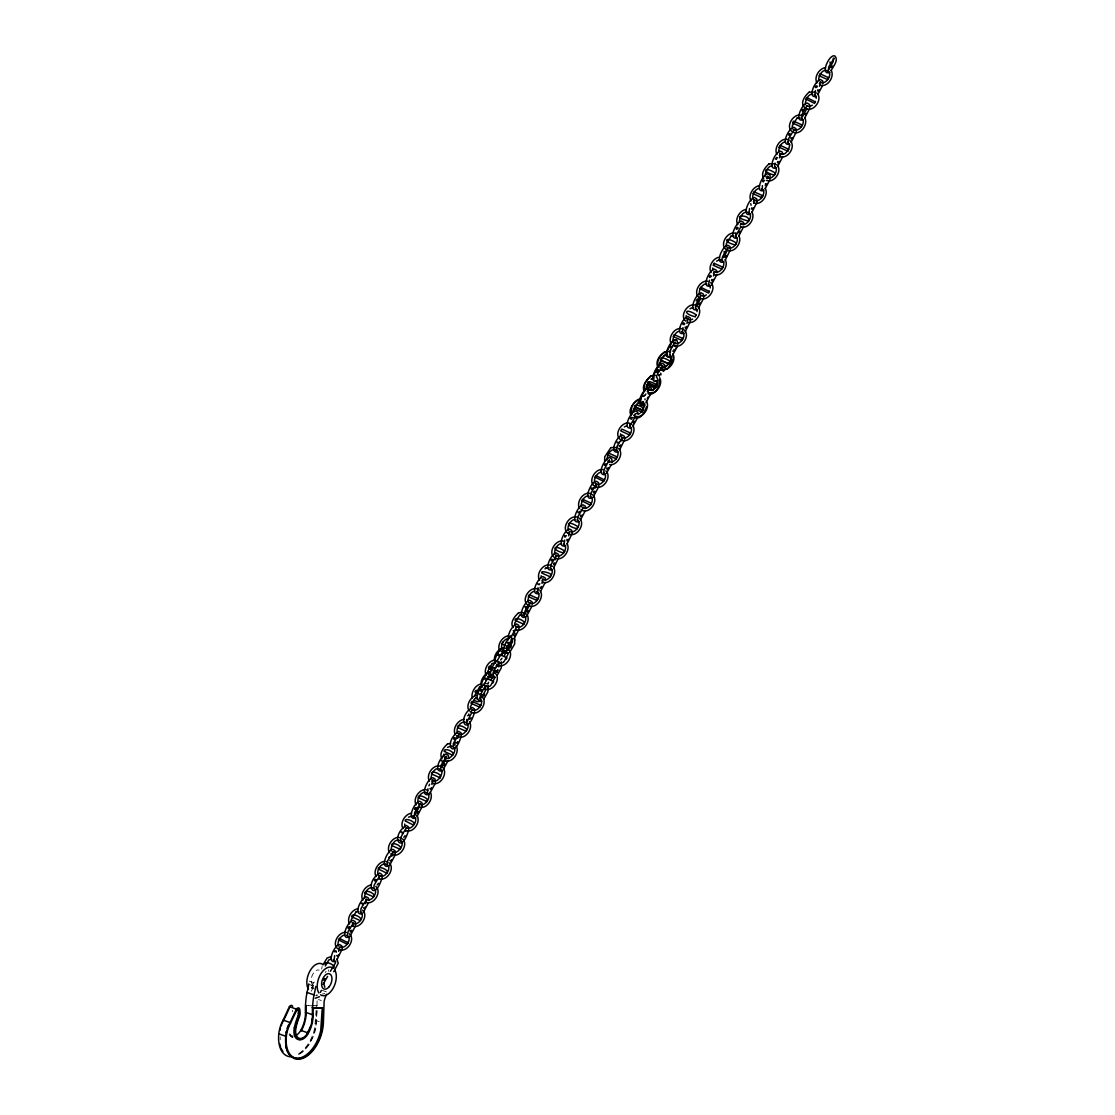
<?xml version="1.0" encoding="UTF-8"?>
<svg xmlns="http://www.w3.org/2000/svg" width="1115" height="1115" viewBox="0 0 1115 1115"><rect width="100%" height="100%" fill="white"/><g stroke="black" fill="none" stroke-linecap="round" stroke-linejoin="round"><path stroke-width="0.75" stroke-dasharray="5 3.75" d="M292.353 1011.737L292.353 1011.319A16.404 9.533 -70.5 0 0 292.353 1010.329M321.678 969.116L322.151 966.384M317.092 1000.838L316.953 1006.218M316.242 1006.636L316.27 1005.535L306.109 1005.312M316.13 1010.232L314.695 1028.309A28.488 16.558 -70.5 0 1 295.433 1055.18M317.12 1010.58L315.684 1028.671A28.488 16.558 -70.5 0 1 296.423 1055.529M316.772 1011.612L316.395 1020.643A29.506 17.157 -70.5 0 1 295.405 1056.016M311.21 985.981L314.946 981.116M311.21 991.235L315.029 984.392M325.176 972.573L326.179 971.263M322.374 994.023L324.772 993.535M308.785 1005.702L313.873 1005.814M309.203 981.102L314.792 983.082M309.315 984.489L313.51 985.981M321.622 990.148L327.211 992.141M311.461 987.904L314.263 988.894M318.542 999.542L321.329 1000.531M316.27 1005.535L317.273 1005.883M316.395 1020.643L319.197 1021.633M315.684 1020.978L316.688 1021.326M291.489 1036.825L292.478 1037.173A12.46 7.248 -70.5 0 1 290.081 1034.887M328.465 969.813L328.841 971.5M293.036 1037.159A12.46 7.248 -70.5 0 1 289.092 1034.539M293.329 1036.03A11.429 6.634 -70.5 0 1 289.705 1033.633M313.594 985.339A8.112 4.711 -70.5 0 1 311.977 976.029A8.112 4.711 -70.5 0 1 319.155 970.106M280.213 1039.71A28.488 16.558 -70.5 0 1 280.186 1036.908M311.629 987.988L312.73 986.636L311.629 987.988"/><path stroke-width="1.5" d="M296.019 1009.354A2.467 1.436 -70.5 0 1 297.998 1009.507L298.109 1009.939A16.404 9.533 -70.5 0 1 298.36 1013.66L298.346 1014.065A4.251 2.467 -70.5 0 1 297.97 1015.96L297.83 1016.364A39.011 22.676 -70.5 0 0 294.304 1027.849L293.942 1030.385A12.46 7.248 -70.5 0 0 302.458 1038.483M299.308 1013.995L299.308 1014.399A4.251 2.467 -70.5 0 1 298.931 1016.295L298.778 1016.699A39.011 22.676 -70.5 0 0 295.252 1028.183L294.89 1030.72A12.46 7.248 -70.5 0 0 298.444 1039.487A12.46 7.248 -70.5 0 0 306.723 1035.751L308.116 1033.661A22.648 13.157 -70.5 0 0 313.036 1014.664A62.677 36.419 -70.5 0 1 313.036 1008.336L323.225 1008.197L321.65 1030.985A28.488 16.558 -70.5 0 1 299.963 1058.456A28.488 16.558 -70.5 0 1 286.346 1036.351L286.471 1035.291A20.767 12.07 -70.5 0 1 289.956 1024.351L296.966 1009.688A2.467 1.436 -70.5 0 1 298.945 1009.842L299.057 1010.274A16.404 9.533 -70.5 0 1 299.308 1013.995L298.36 1013.66M324.827 987.207L323.601 982.873M474.363 696.192L479.548 686.952M659.829 381.678C658.965 387.003 655.397 395.309 648.707 393.971M312.102 1007.639L322.277 1007.862L320.702 1030.65A28.488 16.558 -70.5 0 1 304.507 1056.072A28.488 16.558 -70.5 0 1 287.015 1050.428M333.566 968.35C336.967 965.13 323.754 959.862 325.19 964.642M348.187 942.816L339.42 938.426L338.514 939.889L347.281 944.28L348.005 942.245M360.27 920.586C363.462 917.478 351.922 912.683 351.699 916.307M373.539 896.85C376.731 893.742 365.19 888.948 364.967 892.571M400.132 849.254C403.337 846.146 391.783 841.351 391.574 844.975M440.104 777.754C443.296 774.646 431.756 769.852 431.533 773.476M452.718 755.203C455.91 752.095 444.355 747.301 444.146 750.925M496.983 671.927L497.917 670.004M528.371 596.609L529.29 594.671L538.071 598.616M550.183 576.762L551.298 574.936M563.549 552.831L564.664 551.479M604.623 479.98L595.856 475.589L594.95 477.053L603.717 481.443L604.442 479.408M607.55 454.948L608.469 453.025L617.25 456.955M641.822 412.062L642.742 410.139M668.707 363.964L669.627 362.041M669.46 363.351L670.561 361.999M673.307 336.549L674.227 334.625L683.007 338.556M695.161 316.646L696.276 314.82M709.488 291.614L700.722 287.224L699.816 288.687L708.582 293.078L709.307 291.043M721.753 269.05L722.868 267.238M735.273 244.882L736.374 243.516M748.458 221.286C751.482 213.272 728.137 215.669 747.217 220.756M774.326 174.985L775.455 173.173M779.12 147.25L780.04 145.312L788.821 149.257M787.706 151.069L788.626 149.145M815.497 101.939L806.744 97.549L805.838 99.026L814.591 103.416L815.316 101.381M820.18 74.384L819.079 75.75L826.438 79.04M827.665 79.569L828.584 77.646L819.999 73.813M342.18 948.182L341.831 945.882L339.587 944.53C333.692 945.436 326.179 964.726 335.796 961.158M368.87 900.418L368.535 898.119L366.291 896.767C360.814 898.049 352.8 915.513 362.082 913.826M379.644 876.014L379.114 875.526L379.853 875.679L374.222 884.962L373.734 888.418M382.138 876.683L381.804 874.383L379.56 873.031C363.323 883.651 374.292 903.833 382.069 877.7M408.745 829.086L408.411 826.8L406.167 825.435C389.929 836.055 400.884 856.25 408.661 830.118M461.317 735.036L460.983 732.736L458.739 731.384C442.502 742.005 453.457 762.186 461.248 736.053M474.683 711.105L474.349 708.819L472.105 707.454C455.882 718.074 466.837 738.269 474.614 712.137M488.203 686.938L488.133 685.363M514.572 640.637L514.586 638.045M532.287 603.995L531.953 601.696L529.709 600.344C523.813 601.25 516.301 620.539 525.918 616.971M545.556 580.26L545.221 577.96L542.977 576.608C537.5 577.891 529.486 595.354 538.768 593.668M558.782 556.594L558.448 554.294L556.204 552.942C550.308 553.848 542.796 573.138 552.413 569.57M572.162 532.663L571.814 530.378L569.584 529.012C563.674 529.918 556.162 549.207 565.779 545.639M585.668 508.496L585.333 506.196L583.089 504.844C577.194 505.75 569.681 525.04 579.298 521.472M624.735 438.613L624.4 436.313L622.156 434.962C616.679 436.244 608.665 453.707 617.947 452.021M651.62 390.515L651.285 388.215L649.042 386.863C643.843 389.469 640.818 396.494 640.581 402.18M664.805 366.919L664.47 364.633L662.226 363.267C656.986 366.013 653.432 373.372 653.934 379.267M690.492 320.214L690.157 317.914L687.913 316.562C682.018 317.468 674.505 336.758 684.122 333.19M716.987 272.799L716.652 270.513L714.408 269.161C708.513 270.053 701 289.356 710.617 285.788M730.353 248.882L730.018 246.582L727.774 245.23C721.879 246.136 714.367 265.426 723.983 261.858M743.872 224.7L743.538 222.415L741.294 221.063C735.816 222.331 727.802 239.809 737.085 238.122M757.057 201.118L756.723 198.818L754.479 197.467C748.583 198.372 741.071 217.662 750.688 214.094M796.305 130.901L795.971 128.601L793.727 127.249C788.249 128.532 780.235 145.995 789.518 144.309L787.455 142.232M822.995 83.137L822.661 80.838L820.417 79.486C814.94 80.768 806.926 98.232 816.208 96.545M355.615 925.032L355.351 921.715L353.107 920.363C347.211 921.255 339.699 940.558 349.316 936.99M395.295 854.034L395.031 850.717L392.787 849.365C386.891 850.271 379.379 869.561 388.996 865.993M422.181 805.936L421.916 802.619L419.672 801.267C413.776 802.173 406.264 821.462 415.881 817.894M435.366 782.354L435.101 779.037L432.857 777.671C426.961 778.577 419.449 797.866 429.066 794.312M448.634 758.618L448.369 755.301L446.125 753.935C440.648 755.217 432.634 772.681 441.916 770.995L439.854 768.918M485.638 687.188L485.387 685.614L480.286 695.216L480.133 698.854M501.304 664.373L501.318 661.78M519.033 628.609L518.768 625.292L516.524 623.926C511.283 626.686 507.729 634.031 508.245 639.926M598.783 485.931L598.518 482.614L596.274 481.248C590.379 482.154 582.866 501.443 592.483 497.889M612.051 462.195L611.787 458.878L609.543 457.512C604.065 458.795 596.051 476.258 605.333 474.572M656.387 377.009C660.833 380.996 655.272 393.581 648.122 389.428M677.99 344.201L676.819 339.838L674.812 339.727L672.749 341.134M703.677 297.496L703.426 294.179L701.182 292.827C695.286 293.733 687.76 313.022 697.391 309.454M770.256 178.4L769.991 175.083L767.747 173.731C761.852 174.637 754.339 193.926 763.956 190.358M809.741 107.751L809.476 104.434L807.232 103.082C801.337 103.974 793.824 123.277 803.441 119.709M339.615 948.447L338.626 951.346M342.096 949.199L337.023 959.555M392.814 853.268L391.811 856.181M445.93 758.841L446.056 756.527M458.753 735.287L457.763 738.2M489.666 675.941L489.109 677.92M487.896 689.07L488.119 687.955M498.823 663.606L497.834 666.519M505.513 652.777L504.398 656.066M510.684 637.668L516.998 626.379L516.078 626.421L516.761 626.839M512.092 639.871L511.548 641.85M524.064 613.166L524.231 615.912M558.713 557.611L553.639 567.967M572.079 533.695L567.005 544.036M609.347 462.418L609.306 459.84L604.205 469.443L603.717 472.899M624.651 439.631L619.592 449.986M629.877 423.853L629.724 426.278M661.237 368.229L660.679 370.208M690.422 321.231L685.349 331.587M727.802 249.147L723.677 257.649M730.283 249.899L725.21 260.255M756.987 202.136L751.914 212.491M767.552 178.637L767.301 176.226L768.04 176.379L766.702 177.843M780.375 155.083L779.385 157.995M796.235 131.918L791.162 142.274M352.577 926.244L352.911 925.255M360.953 908.697L360.814 912.335M355.378 926.147L349.957 936.279M366.096 901.673L365.316 903.582M368.563 902.551L363.142 912.697M379.03 878.913L379.365 877.937M387.449 861.296L387.309 864.933M395.058 855.149L389.637 865.296M405.637 831.33L405.971 830.341M421.944 807.051L417.108 816.291M432.662 782.577L431.881 784.5M435.129 783.455L429.707 793.601M466.767 719.384L466.628 723.022M471.924 712.36L467.227 721.266M485.095 689.168L485.429 688.192M497.36 660.93L497.666 660.038M495.046 677.237L492.063 677.92L491.018 679.983M502.823 653.014L502.043 654.923M518.796 629.71L513.959 638.951M529.514 605.25L524.831 614.156M531.98 606.128L526.559 616.274M542.782 581.514L542.001 583.424M545.249 582.392L540.413 591.633M569.389 533.918L568.608 535.827M590.936 493.178L590.476 496.496M585.361 510.628L580.525 519.869M596.079 486.154L595.298 488.063M598.546 487.032L593.124 497.179M621.626 440.843L621.961 439.854M649.724 395.156L650.115 394.027M651.313 392.647L645.878 402.78M663.091 371.239L663.481 370.11M677 345.929L676.108 348.103M703.454 298.611L698.617 307.851M714.213 274.053L713.433 275.976M716.68 274.945L711.259 285.078M735.956 232.979L735.802 236.617M743.566 226.847L738.729 236.087M753.949 203.348L754.284 202.373M762.409 185.661L762.256 189.299M775.009 163.097L774.563 166.414M770.019 179.515L765.183 188.756M782.619 156.964L777.782 166.205M809.504 108.866L804.668 118.106M820.236 84.392L819.455 86.301M822.689 85.27L817.852 94.51M378.194 868.906C378.166 865.184 390.083 870.494 386.78 872.724M405.079 820.807C405.038 817.086 416.968 822.396 413.665 824.626M418.264 797.211C418.236 793.49 430.153 798.814 426.85 801.044M457.512 726.994C457.485 723.273 469.401 728.597 466.098 730.827M471.032 702.826L471.938 701.349L480.718 705.279M475.046 691.565L476.147 690.213M484.217 679.23L485.123 677.767M488.426 667.648L489.332 666.171L493.624 668.08M501.931 643.466L502.837 642.003M483.631 695.398L484.537 693.92M515.116 619.884C515.074 616.163 527.005 621.473 523.702 623.703M492.802 683.063L493.708 681.586L486.544 678.394M506.071 659.327L506.977 657.85L499.813 654.658M510.517 647.299L511.423 645.822M536.97 599.968L537.876 598.504M577.082 528.203L578.183 526.837M620.93 430.571L621.836 429.108L630.616 433.038M634.449 406.404C634.407 402.682 646.338 407.992 643.034 410.222M616.149 458.321L617.055 456.843M629.515 434.39L630.421 432.927M656.219 386.626L657.32 385.274M681.906 339.922L682.812 338.444M714.046 264.492L714.088 263.293L713.168 265.231L720.527 268.52M753.155 193.271L754.061 191.794L762.841 195.738M792.654 122.608L793.546 121.145L802.34 125.075M801.225 126.441L802.131 124.964M404.661 824.055L405.121 826.926M443.728 754.172L443.686 756.291M498.809 666.923L498.377 664.289M541.193 575.716L541.165 577.849M620.511 433.819L620.971 436.704M647.216 386.055L647.662 388.94M643.634 407.073L643.216 404.438M659.467 363.629L661.237 360.201M646.435 407.003C644.665 412.16 640.721 420.592 633.85 417.414M670.519 358.974L670.101 356.34M686.171 315.601L686.617 318.486M673.321 358.905L667.996 368.424M696.973 311.642L697.237 310.179L695.816 308.339M712.764 268.018L712.736 270.151M710.199 287.977L710.269 286.095L708.136 284.13M816.208 98.301L816.278 96.42L814.159 94.468M334.458 951.806L335.267 950.774M336.2 952.308L336.34 951.095M348.228 927.011L348.089 928.224M361.288 903.735L361.971 903.011M350.431 930.691L350.291 931.903L351.364 932.21L351.601 930.258M362.891 904.544L363.044 903.331M374.417 880.306L375.239 879.275M389.525 856.822L388.842 857.533M401.149 832.403L401.832 831.692M403.031 832.598L402.222 833.616M416.411 808.723L416.425 807.818M441.122 760.904L441.805 760.193M442.989 761.099L442.181 762.116M453.596 738.66L454.404 737.628M468.844 714.924L468.857 714.018M480.481 690.561L481.29 689.53M498.001 655.076L498.684 654.352M499.882 655.258L499.074 656.275M507.06 642.923L507.743 642.212M537.974 583.577L537.96 584.469M526.907 610.992L527.966 612.205L528.663 610.588M539.841 583.758L539.033 584.79M551.326 559.591L551.186 560.803M540.176 587.257L540.162 588.163M564.706 535.674L565.012 537.221L566.322 535.576M553.528 563.284L553.848 564.831M578.086 511.799L578.072 512.705M566.908 539.353L567.214 540.914L568.525 539.256M591.396 487.91L591.257 489.123M580.413 515.186L580.72 516.733L582.044 515.088M604.664 464.175L604.525 465.387M593.598 491.59L593.459 492.802L594.532 493.109L594.769 491.144M606.142 465.289L605.835 463.729M617.153 441.916L617.139 442.822M606.867 467.854L607.173 469.415L608.497 467.756M619.02 442.111L618.212 443.129M630.519 418L630.505 418.906M619.341 445.61L619.327 446.516M642.839 395.212L642.825 396.118M632.721 421.679L633.78 422.892L634.477 421.275M644.707 395.393L643.899 396.424M645.906 394.013L645.097 395.031M656.205 371.281L656.191 372.187M657.348 369.929L657.209 371.142M645.028 398.891L645.014 399.797M657.948 371.783L657.265 372.494M670.617 346.194L670.923 347.741L672.234 346.096M658.408 374.975L659.467 376.187M682.91 323.517L682.896 324.423M685.098 327.211L685.544 328.451M709.53 275.809L709.391 277.022M698.506 303.169L698.812 304.716L700.122 303.071M711.732 279.489L712.039 281.05L713.363 279.391M724.388 253.007L724.067 251.446M736.416 227.711L736.276 228.923M725.098 255.572L724.959 256.785L726.032 257.091L726.729 255.474M738.618 231.39L738.465 232.603L739.552 232.924L740.235 231.293M751.078 205.244L750.771 203.683M762.604 181.006L763.413 179.989M751.803 207.808L751.649 209.021L752.737 209.327L753.433 207.711M788.849 133.911L788.709 135.124M777.685 161.508L777.531 162.72L778.605 163.027L779.301 161.41M802.229 110.037L802.215 110.942M791.051 137.591L790.911 138.804M815.553 86.148L815.399 87.36M804.431 113.73L805.49 114.929L806.187 113.312M817.755 89.827L818.062 91.388L819.372 89.73M830.299 63.527L829.978 61.966M831.01 66.092L830.87 67.304M290.485 1056.769A29.506 17.157 -70.5 0 1 278.792 1033.8A21.798 12.669 -70.5 0 1 283.14 1020.086L289.412 1006.636A3.498 2.035 -70.5 0 1 292.646 1006.343M284.255 1019.124L289.078 1008.782M326.653 994.259A15.903 9.241 -70.5 0 0 324.131 1001.521L323.392 1023.124A29.506 17.157 -70.5 0 1 302.402 1058.497A29.506 17.157 -70.5 0 1 285.774 1036.281A21.798 12.669 -70.5 0 1 290.123 1022.567L296.395 1009.117A3.498 2.035 -70.5 0 1 299.782 1009.382A17.506 10.174 -70.5 0 1 300.06 1013.368A5.282 3.066 -70.5 0 1 299.405 1016.629A37.952 22.063 -70.5 0 0 295.977 1027.807A11.429 6.634 -70.5 0 0 298.904 1038.204A11.429 6.634 -70.5 0 0 307.782 1032.824A21.617 12.558 -70.5 0 0 312.465 1014.72A63.541 36.934 -70.5 0 1 313.998 994.901A51.555 29.966 -70.5 0 0 315.796 986.399M334.667 955.597L334.11 960.099M419.142 807.149L414.794 815.079M427.937 788.737L427.38 793.239L426.752 792.793M445.596 759.831L442.028 766.353M484.3 683.955L490.112 674.477L489.485 674.798L490.893 675.16M448.007 760.848L442.976 769.866M515.548 630.755L515.994 629.822M538.057 587.675L537.5 592.177L536.872 591.717M564.65 540.078L564.092 544.58M555.228 559.758L555.674 558.824M611.424 464.425L606.393 473.443M634.993 416.926L630.644 424.843M648.066 393.679L648.512 392.745M637.404 417.944L632.958 426.055M669.39 352.075L673.683 344.256M661.251 370.082L661.697 369.163M670.561 350.598L669.697 354.779M682.979 327.629L682.422 332.117L681.809 331.671M674.519 346.347L674.965 345.427M663.606 371.225L664.108 370.18M686.938 323.378L687.384 322.444M677.376 346.444L672.916 354.556M700.652 298.709L696.29 306.639M709.475 280.213L708.61 284.395M740.764 226.944L736.416 234.875M749.545 208.533L748.987 213.035M806.716 108.963L802.354 116.894M815.497 90.552L814.94 95.054M283.001 1021.674L283.572 1020.601M322.96 964.935L327.071 958.064L331.42 956.475M477.443 695.23C471.115 695.718 465.526 705.014 468.913 710.478M632.832 411.031L634.365 408.299M646.198 387.1L647.731 384.368M491.827 664.052L488.008 670.896L487.966 673.014M325.343 965.952L328.813 959.931L331.267 959.067M498.084 659.174L503.492 650.547L502.865 650.881L504.412 650.979M524.789 611.41L530.183 602.783L529.263 602.839L529.946 603.257M591.354 492.314L596.748 483.701L596.051 483.575M657.293 374.333L662.7 365.72C662.784 370.751 675.871 359.295 670.129 355.044M828.807 69.562L833.17 61.632L833.658 58.621M361.371 907.833L366.765 899.206L365.845 899.261L366.528 899.68M387.867 860.432L393.261 851.804C396.104 855.804 406.961 843.163 399.895 840.417M453.847 745.196L455.422 742.395M493.917 673.502L495.492 670.714M507.186 649.766L511.102 642.784M831.121 70.775C832.696 66.788 838.968 60.614 835.024 56.057L833.685 55.75C827.79 56.656 820.278 75.945 829.895 72.377M481.596 697.711L485.694 690.115L485.011 688.22M640.986 412.55L645.097 404.954L642.77 401.846M327.601 976.419L323.071 984.378M490.767 685.377L494.865 677.781L492.816 674.408L493.471 671.62L499.283 662.143L498.349 662.185L499.046 662.603M504.022 661.641L508.133 654.045L505.806 650.937M483.771 699.23L487.785 692.039L488.245 689.056M497.137 675.314L501.165 668.108L501.611 665.139M333.719 971.736L338.193 963.29L336.967 958.956M740.75 216.728L740.067 217.578M542.308 572.483C539.409 570.964 549.625 571.925 551.103 574.824M497.708 654.867L498.391 654.031M444.829 750.925L444.328 751.482L451.477 754.674M365.65 892.571L365.149 893.143L372.298 896.321M819.386 83.597L820.905 81.925L819.971 81.98L820.654 82.398M779.315 155.292L780.835 153.619L779.901 153.661L780.598 154.079M753.433 201.578L754.953 199.906L754.033 199.961M740.249 225.174L741.768 223.502L740.848 223.544L741.531 223.962M713.363 273.273L714.882 271.6L713.962 271.642L714.645 272.06M672.819 341.288C670.868 343.629 662.199 357.023 670.547 357.107C661.223 359.448 669.599 342.333 673.502 340.521M686.868 320.674L688.387 319.002L687.467 319.057L688.15 319.461M674.45 343.643L675.467 342.417M647.996 390.975L649.515 389.302L648.582 389.358L649.278 389.776M634.477 415.142L635.452 413.623M568.538 533.137L569.514 531.604M541.932 580.72L543.451 579.047L542.531 579.103M471.06 711.579L472.049 710.046M431.812 781.796L433.331 780.124L432.411 780.166L433.094 780.584M338.556 948.642L339.894 947.179M812.375 105.172L809.379 106.65L806.312 105.646M716.597 261.175L719.44 259.767M689.99 308.771L692.847 307.364M706.366 294.834L704.373 296.214L700.582 295.489M663.537 356.089L667.439 354.793M666.686 365.832C666.115 368.02 660.582 367.183 661.683 366.765L660.651 367.699M652.679 390.626L657 383.142L656.582 380.508M624.33 426.975L627.188 425.568M545.012 568.887L546.113 567.856M507.98 650.24L512.607 641.627M509.806 652.205L514.67 643.94L514.698 639.592M447.547 747.329L451.436 746.033M408.48 817.211L412.383 815.915M289.761 1007.305L290.012 1007.012A2.467 1.436 -70.5 0 1 290.332 1006.734M674.171 343.518L675.202 342.598L674.282 342.639L674.965 343.058M647.285 391.616L648.136 390.905M776.556 167.808C766.939 171.375 774.451 152.072 780.347 151.166L782.131 151.947L782.967 154.218M657.418 380.954C647.843 384.605 655.425 365.901 660.526 364.507C659.955 360.661 662.965 354.542 667.16 354.068M631.731 427.658C622.114 431.226 629.627 411.937 635.522 411.031L637.292 411.811L638.142 414.083M775.246 173.062C763.845 165.466 761.698 172.337 774.521 175.097M762.646 195.627L761.921 197.662L753.336 193.843M696.081 314.709C684.666 307.113 682.519 313.998 695.356 316.758M670.394 361.427C658.979 353.817 656.833 360.703 669.669 363.462M657.125 385.163C645.71 377.553 643.564 384.438 656.4 387.198M591.173 503.144L582.587 499.325L581.682 500.788L590.448 505.179L591.368 503.255M577.988 526.74C566.573 519.13 564.441 526.015 577.263 528.775M480.523 705.182L479.798 707.217L471.213 703.384M405.595 821.086L412.411 824.556M378.71 869.184L386.961 873.296M831.943 67.611L832.64 65.994M802.368 109.73L803.525 109.284M803.302 111.249L803.985 109.632M789.782 135.431L790.019 133.466M791.985 139.11L792.681 137.493M776.416 159.347L777.099 157.731M765.615 183.668L765.378 185.634L766.688 183.975M697.237 300.994L697.934 299.377M683.969 324.73L684.777 323.712L683.579 322.806M686.171 328.423L686.408 326.458M658.282 371.448L659.09 370.417L657.892 369.525M647.299 398.724L647.982 397.107M630.644 417.693L631.815 417.247M631.578 419.212L632.275 417.595M620.414 446.822L620.651 444.857M579.145 513.011L579.842 511.395M552.26 561.11L553.082 560.092L551.883 559.186M554.462 564.803L554.699 562.838M541.235 588.469L541.472 586.504M524.831 606.992L526.001 606.56M525.764 608.525L526.461 606.894M508.133 644.136L508.816 642.519M495.408 667.467L494.238 667.913M485.694 680.206L486.391 678.589M484.426 694.743L483.255 695.175M468.718 715.231L467.547 715.677M428.913 785.852L429.61 784.235M415.351 807.511L414.655 809.128M416.285 809.03L415.114 809.476M417.54 811.204L417.317 813.156L418.627 811.511M324.089 978.385L323.866 980.35L325.176 978.691M637.055 403.644L639.508 402.78M501.36 651.299L504.774 650.603M643.634 405.303C634.351 406.989 642.365 389.525 647.843 388.243L648.582 388.41M511.576 641.501L512.315 640.986L511.172 639.439M497.499 660.205C493.624 662.115 485.332 678.742 494.6 676.749M507.869 653.014C498.572 654.798 506.768 637.933 511.395 636.149M498.795 665.167L496.064 665.753M484.704 689.6L485.429 689.084M419.909 804.18L419.226 803.762L420.146 803.706L414.752 812.333L414.195 816.835L414.125 816.068M809.155 92.141C805.058 95.542 799.427 103.305 804.835 107.709M797.155 117.995L792.221 125.856L792.681 128.741M769.085 163.835C765.266 167.083 760.332 173.494 763.65 178.372M731.203 235.976L726.283 243.837L726.255 245.969M692.638 319.127L690.143 319.991L687.077 318.988M664.219 352.187C660.401 355.448 655.467 361.859 658.784 366.724M650.951 375.922C647.132 379.184 642.198 385.595 645.515 390.459M649.933 376.982C646.129 380.229 641.195 386.64 644.512 391.518M638.951 401.776L634.031 409.637L633.989 411.769M610.881 447.617L604.72 456.815L604.651 460.913M518.433 612.999C514.628 616.247 509.694 622.658 513.011 627.536M519.618 615.257L514.698 623.132L514.67 625.25M492.231 663.509L495.715 662.756M487.534 672.359C483.715 675.606 478.781 682.018 482.098 686.882M503.534 662.268L501.039 663.132L497.973 662.129M490.265 686.004L487.771 686.868L484.245 685.363M477.527 699.077L475.534 698.199L474.433 699.23L470.363 706.757L471.06 708.945M447.463 744.04C443.645 747.287 438.711 753.698 442.028 758.576M356.201 911.68L351.281 919.554L351.253 921.687M330.402 971.29L335.643 962.621L333.329 959.513M319.503 996.74L315.266 998.273M673.418 340.66L676.052 340.451M484.941 683.467C480.788 685.976 472.3 699.886 480.677 700.861M809.169 92.127L815.344 92.099M797.127 118.009L798.898 117.605M769.099 163.821L775.273 163.78M731.175 235.99L732.959 235.586M664.233 352.187L667.314 351.476M667.523 368.675L662.979 369.19L659.899 367.755M650.965 375.922L654.045 375.211M652.916 377.915L651.035 379.212L652.874 378.863M638.073 400.369C633.027 402.487 627.787 410.264 631.132 415.435M638.923 401.79L640.707 401.4M639.857 413.623L635.871 413.567M610.895 447.603L617.069 447.561M546.099 567.87L547.869 567.479M518.461 612.985L521.527 612.288L525.973 613.738M519.604 615.271L522.419 614.992M508.565 653.069L502.531 653.097M487.548 672.345L490.628 671.634M488.691 674.617L491.506 674.338M479.534 686.952L482.349 686.673M475.506 698.213L477.29 697.823M481.68 701.168L477.122 701.683L474.042 700.248M447.477 744.026L450.558 743.329M356.187 911.694L357.957 911.303M316.186 995.514L317.036 995.207M657.279 380.842L655.272 380.912M644.094 404.438L641.473 404.048M825.504 67.694C819.177 68.182 813.588 77.493 816.988 82.942M825.351 70.287C821.128 70.761 818.382 76.782 818.647 80.67M812.082 94.022C807.859 94.496 805.114 100.517 805.378 104.406M785.392 141.786C781.169 142.26 778.409 148.281 778.688 152.17M772.012 165.703C767.789 166.177 765.043 172.212 765.308 176.086M759.566 185.675C753.35 186.205 747.607 195.46 751.036 200.923M759.413 188.268C755.19 188.797 751.176 195.501 753.183 199.39M746.297 209.411C740.081 209.941 734.339 219.195 737.768 224.659M746.144 212.003C741.921 212.575 739.12 218.568 739.44 222.387M719.593 257.175C713.265 257.663 707.677 266.973 711.077 272.422M706.074 283.684C701.851 284.353 697.809 290.973 699.858 294.82M679.579 331.099C675.356 331.671 672.54 337.664 672.861 341.469M666.547 352.089C660.331 352.619 654.589 361.873 658.017 367.337M640.86 398.808C634.533 399.295 628.944 408.592 632.33 414.055M613.821 449.498C609.598 449.958 606.839 455.993 607.104 459.868M601.208 472.049C596.985 472.704 592.943 479.339 594.992 483.185M587.939 495.785C583.716 496.259 580.971 502.28 581.236 506.168M574.755 519.381C570.532 520.036 566.49 526.656 568.538 530.503M561.249 543.549C557.026 544.022 554.267 550.043 554.531 553.932M534.643 591.145C530.419 591.717 527.618 597.71 527.939 601.515M508.342 635.871C502.126 636.414 496.398 645.655 499.827 651.132M503.896 647.899C497.569 648.386 491.98 657.697 495.367 663.146M494.837 660.052C488.509 660.54 482.92 669.836 486.307 675.3M481.457 683.969C475.422 684.457 470.976 692.471 472.133 697.99M463.924 719.398C457.707 719.942 451.979 729.182 455.408 734.646M437.791 768.472C433.568 769.057 430.766 775.037 431.087 778.855M424.676 789.615C418.46 790.159 412.731 799.399 416.16 804.877M411.491 813.211C405.275 813.741 399.546 822.982 402.975 828.459M397.985 837.379C391.658 837.867 386.069 847.177 389.456 852.64M384.605 861.31C378.389 861.839 372.661 871.08 376.089 876.557M371.379 884.976C365.051 885.463 359.462 894.774 362.863 900.223M358.11 908.711C351.894 909.241 346.166 918.495 349.594 923.959M344.772 934.886C340.549 935.555 336.507 942.175 338.556 946.022M815.859 87.695L817.295 86.635L816.724 85.702M776.653 157.382L775.329 159.041M763.176 181.94L764.5 180.296M736.722 229.272L738.158 228.213L737.586 227.265M709.851 277.37L711.272 276.311L710.701 275.363M697.474 299.043L696.164 300.688M591.717 489.471L593.027 487.812M500.649 659.996L501.959 658.352M496.44 671.592L497.75 669.934M481.053 691.495L482.377 689.837M469.75 719.356L471.06 717.698M454.167 739.593L455.491 737.935M443.756 765.838L445.192 764.779L444.62 763.845M403.797 837.337L405.107 835.679M375.002 881.24L376.312 879.596M377.191 884.934L378.515 883.275M348.549 928.572L349.971 927.513L349.399 926.565M413.205 816.515L413.567 816.375M707.816 281.273C700.359 279.754 692.791 292.214 698.812 297.384M609.64 464.607C617.027 466.028 624.581 453.54 618.421 448.341M602.95 469.638C594.88 467.924 586.811 482.865 595.549 486.684C603.41 490.321 612.344 476.426 605.807 470.906M509.234 638.574C504.328 637.794 499.924 645.501 501.973 649.599M492.063 677.92L487.701 676.512M464.816 722.102C459.924 721.363 455.464 729.112 457.554 733.126M425.568 792.319C420.676 791.58 416.216 799.33 418.306 803.344M398.863 840.083C393.93 839.302 390.905 846.271 391.114 850.355M385.497 864.014C379.853 862.899 374.793 874.23 379.63 876.069C385.525 878.676 392.578 866.801 386.515 864.348M372.271 887.679C367.365 886.927 364.229 893.951 364.521 897.951M346.514 932.475C338.514 930.774 330.347 945.701 339.113 949.52C346.974 953.158 355.908 939.276 349.371 933.743M833.24 58.245L834.159 58.189L828.766 66.816L828.208 71.318L827.581 70.872M793.281 129.744L794.201 129.688L788.793 138.316L787.998 142.469M727.328 247.725C728.067 249.746 721.043 255.948 721.962 260.617L721.67 260.353M621.696 437.456L622.63 437.401L617.222 446.028L616.33 450.335L616.247 449.582C621.585 453.025 614.323 465.415 608.051 461.122M503.311 650.756L502.558 650.603L503.255 651.021M490.377 672.192L489.638 672.024C484.454 674.645 481.415 681.669 481.192 687.356M445.679 756.43L446.599 756.388L441.206 765.001L440.648 769.503L440.021 769.057M550.489 568.148L551.284 564.009L556.678 555.382L555.758 555.437L556.441 555.855M504.342 648.414L503.004 648.108C497.82 650.714 494.795 657.752 494.558 663.425M406.097 828.027L400.829 837.365L400.675 841.003L400.062 840.557M826.396 70.398C834.145 71.876 826.8 85.186 820.529 82.454M819.692 84.921C827.218 88.294 835.121 76.419 831.065 70.175M802.159 115.681C794.312 111.974 785.225 125.772 791.65 131.305M794.075 129.786C799.971 132.392 807.023 120.518 800.974 118.051M793.239 132.239C800.765 135.612 808.668 123.737 804.612 117.493M788.64 139.863C781.099 136.406 773.169 148.225 777.016 154.441M779.733 156.421C787.594 160.058 796.528 146.163 789.991 140.643M766.353 180.337C774.228 183.975 783.162 170.093 776.625 164.56M754.576 200.435C760.486 203.055 767.538 191.181 761.475 188.714M753.754 202.902C761.28 206.275 769.183 194.4 765.127 188.156M747.189 212.115C754.925 213.592 747.58 226.903 741.308 224.171M740.485 226.638C748.012 230.011 755.914 218.136 751.858 211.892M736.207 233.662C728.22 229.857 719.008 244.185 725.976 249.453C733.559 255.056 743.05 242.178 738.674 235.474M720.485 259.879C728.234 261.356 720.889 274.666 714.617 271.935M713.781 274.401C721.307 277.774 729.21 265.9 725.154 259.656M687.188 321.984C695.049 325.636 703.983 311.74 697.446 306.207C689.558 300.116 678.728 315.113 685.586 321.05M682.826 329.162C675.244 325.705 667.369 337.524 671.202 343.755M673.92 345.72C681.781 349.371 690.715 335.476 684.178 329.942M668.902 351.657L670.408 352.145M660.735 369.316C668.415 372.563 677.014 360.507 672.861 353.957M655.634 375.393L657.139 375.88M648.233 392.438C655.759 395.811 663.662 383.936 659.606 377.692M622.365 437.749C628.01 440.286 634.393 429.582 630.17 426.543M621.529 440.202C629.055 443.575 636.958 431.7 632.902 425.456M591.201 493.861C583.647 490.419 575.73 502.224 579.577 508.44M578.016 517.444C570.155 513.736 561.082 527.548 567.493 533.068M569.932 531.548C575.563 534.085 581.96 523.395 577.737 520.357M564.497 541.625C556.51 537.82 547.298 552.148 554.267 557.416C561.849 563.019 571.34 550.127 566.964 543.437M543.047 579.647C548.942 582.253 555.995 570.378 549.932 567.925M542.211 582.1C549.737 585.473 557.639 573.598 553.584 567.354M515.715 629.515C523.242 632.874 531.144 620.999 527.088 614.769M509.931 636.052L511.45 636.54M505.485 648.08C517.388 650.839 505.792 671.286 496.76 664.359M484.816 688.861C493.178 692.819 502.698 676.582 493.722 672.303M472.453 709.99C478.349 712.596 485.401 700.722 479.352 698.269M444.746 760.541C452.272 763.914 460.174 752.04 456.119 745.81M432.132 783.106C439.658 786.479 447.561 774.604 443.505 768.36M426.264 789.796L427.784 790.284M418.864 806.842C426.39 810.215 434.293 798.34 430.237 792.096M406.515 827.971C412.411 830.577 419.463 818.703 413.4 816.25M405.679 830.438C413.205 833.797 421.108 821.922 417.052 815.692M399.574 837.56L401.079 838.048M386.194 861.477L387.713 861.979M378.793 878.536C386.668 882.174 395.588 868.278 389.051 862.759M366.389 899.735C372.298 902.356 379.351 890.467 373.288 888.014M365.567 902.202C373.427 905.84 382.361 891.944 375.825 886.425M352.298 925.938C360.159 929.576 369.093 915.68 362.556 910.161M339.936 947.067C345.845 949.673 352.897 937.799 346.835 935.332M308.813 983.918A51.555 29.966 -70.5 0 1 307.001 992.42L313.998 994.901M322.277 1007.862L323.225 1008.197M289.412 1006.636L296.395 1009.117M307.001 992.42A63.541 36.934 -70.5 0 0 305.468 1012.239L312.465 1014.72M298.109 1009.939L299.057 1010.274M295.768 1009.646L296.715 1009.981M321.691 1023.305L322.639 1023.64M297.83 1016.364L298.778 1016.699M283.14 1020.086L290.123 1022.567M289.565 1022.943L290.513 1023.277M294.304 1027.849L295.252 1028.183M296.451 1035.11A11.429 6.634 -70.5 0 0 300.799 1030.344L307.782 1032.824M307.169 1033.312L308.116 1033.661M278.792 1033.8L285.774 1036.281M792.821 123.18L801.406 126.999M779.315 147.361L787.901 151.18M736.193 242.945C724.778 235.349 722.645 242.234 735.468 244.979M714.088 263.293L722.673 267.126M673.502 336.66L682.087 340.493M660.317 360.257L668.902 364.075M648.958 383.03L654.686 385.581M646.798 384.424L655.383 388.257M637.013 407.588L641.306 409.498M634.63 406.961L643.216 410.794M633.432 408.355L642.017 412.174M621.111 431.143L629.696 434.962M607.745 455.059L616.33 458.892M564.483 550.908C553.068 543.298 550.921 550.183 563.758 552.942M541.792 573.04L550.378 576.873M528.566 596.706L537.151 600.539M515.297 620.442L523.883 624.275M502.112 644.038L510.698 647.857M488.607 668.206L497.192 672.038M475.227 692.136L483.812 695.955M457.694 727.565L464.844 730.743M431.714 774.047L440.3 777.866M418.446 797.783L427.031 801.601M391.755 845.546L400.341 849.365M359.03 920.056L351.685 916.767M321.315 990.455L320.395 992.378M805.114 107.89C813.016 113.897 823.664 98.789 816.696 92.88M779.622 153.41C785.253 157.773 790.312 147.152 789.587 144.183M766.242 177.341C771.97 181.675 779.483 169.926 774.995 166.679M735.022 236.046C741.433 238.652 733.154 251.725 727.189 247.223M699.091 297.552C706.994 303.559 717.656 288.464 710.673 282.541M681.641 331.545C688.053 334.152 679.774 347.225 673.808 342.723M661.39 365.692L662.324 366.25L661.989 365.595M633.724 415.254C641.306 420.857 650.798 407.979 646.421 401.275M631.787 424.425C623.912 418.334 613.069 433.317 619.926 439.254M615.884 449.944L616.79 450.474L616.051 450.07M603.271 472.495C610.058 475.352 600.33 488.036 595.717 483.854M590.002 496.231C596.413 498.837 588.135 511.91 582.169 507.423M580.957 509.653C588.873 515.66 599.522 500.565 592.539 494.642M567.772 533.235C575.688 539.256 586.337 524.148 579.354 518.238M563.312 543.995C569.709 546.601 561.43 559.674 555.479 555.172M552.469 566.322C544.887 560.65 535.325 573.431 539.507 580.135M539.242 590.002C531.367 583.912 520.524 598.894 527.381 604.832M536.705 591.591C543.116 594.197 534.838 607.271 528.872 602.769M527.66 605.013C535.242 610.616 544.733 597.724 540.357 591.034M523.437 615.327C529.848 617.933 521.569 631.006 515.604 626.505M492.537 674.673L493.443 675.202M488.914 674.268L489.875 674.937M465.833 722.436C472.621 725.294 462.892 737.977 458.279 733.795M453.652 743.998L455.004 744.778M452.467 746.367C459.589 749.419 448.578 762.995 444.174 757.043M442.39 767.329C434.808 761.657 425.233 774.423 429.428 781.141M432.021 780.11C437.651 784.458 442.711 773.838 441.986 770.883M426.585 792.654C432.996 795.26 424.717 808.333 418.752 803.845M414.599 813.88L415.937 814.661M392.062 851.609L393.024 852.278M390.849 853.839C398.752 859.846 409.4 844.752 402.431 838.828M360.02 911.749C366.431 914.356 358.152 927.429 352.187 922.927M470.028 711.509C477.917 717.99 488.955 702.701 481.889 696.68M456.509 735.677C464.091 741.726 473.945 728.694 469.485 721.879M576.985 519.952L577.612 520.412L577.751 516.775L583.563 507.283L582.852 507.172M505.973 651.076L506.586 651.522L506.74 647.885L512.552 638.407L511.841 638.296L512.12 639.536M673.976 349.427L674.296 350.988L672.666 351.086M660.721 373.163L661.028 374.724L659.397 374.821M486.823 683.579L487.896 683.885L488.593 682.269M431.352 787.58L431.115 789.532L429.916 788.64M485.903 685.418L487.018 686.45M807.469 105.981C806.73 105.326 800.96 114.078 801.42 118.455L801.755 118.636M643.55 402.417L643.132 401.484M453.248 746.952L453.401 743.315L459.213 733.823L458.502 733.712M353.344 923.262L352.661 922.844L353.58 922.802L348.187 931.415L347.309 935.596M700.945 295.154L695.844 304.743L695.384 308.061M513.276 630.491L515.59 634.769L514.154 635.829L513.583 634.895M640.749 402.85L641.027 403.588M672.903 355.797L673.349 357.511M659.397 379.978L659.815 381.358M457.68 741.628L456.997 743.245L455.798 742.339M391.741 859.609L391.044 861.226L389.846 860.32M365.246 907.011L364.549 908.627L363.351 907.721M338.542 954.774L337.845 956.391L336.66 955.485M641.933 402.863L642.017 403.63M306.109 1013.507A22.648 13.157 -70.5 0 1 305.357 1019.946M304.966 1021.577A22.648 13.157 -70.5 0 1 301.162 1030.985M305.468 1012.239A21.617 12.558 -70.5 0 1 300.799 1030.344M279.921 1030.399A20.767 12.07 -70.5 0 1 280.464 1028.155M281.175 1025.939A20.767 12.07 -70.5 0 1 281.579 1024.838M282.011 1023.765A20.767 12.07 -70.5 0 1 282.485 1022.706M282.945 1051.543A28.488 16.558 -70.5 0 1 281.008 1048.1M280.52 1046.776A28.488 16.558 -70.5 0 1 279.754 1043.877M306.081 1012.002A62.677 36.419 -70.5 0 1 306.081 1005.674M334.667 969.827A14.885 8.655 -70.5 0 1 333.134 988.252A14.885 8.655 -70.5 0 1 320.535 994.789M318.876 993.005A14.885 8.655 -70.5 0 1 320.409 974.58A14.885 8.655 -70.5 0 1 333.009 968.043M308.479 989.312A14.885 8.655 -70.5 0 1 310.012 970.886A14.885 8.655 -70.5 0 1 322.611 964.35M285.914 1032.727A20.767 12.07 -70.5 0 1 286.179 1031.612M287.168 1028.267A20.767 12.07 -70.5 0 1 287.572 1027.18M288.018 1026.093A20.767 12.07 -70.5 0 1 288.492 1025.047M286.513 1049.104A28.488 16.558 -70.5 0 1 285.747 1046.205M311.893 1019.012A22.648 13.157 -70.5 0 1 311.67 1020.643M309.984 1027.166A22.648 13.157 -70.5 0 1 309.385 1028.755M308.702 1030.302A22.648 13.157 -70.5 0 1 307.977 1031.821M609.626 460.495L609.515 460.397M767.831 176.714L767.719 176.602M329.19 986.691A8.112 4.711 -70.5 0 0 329.552 973.799A8.112 4.711 -70.5 0 0 321.58 983.751A8.112 4.711 -70.5 0 0 329.19 986.691"/></g></svg>
